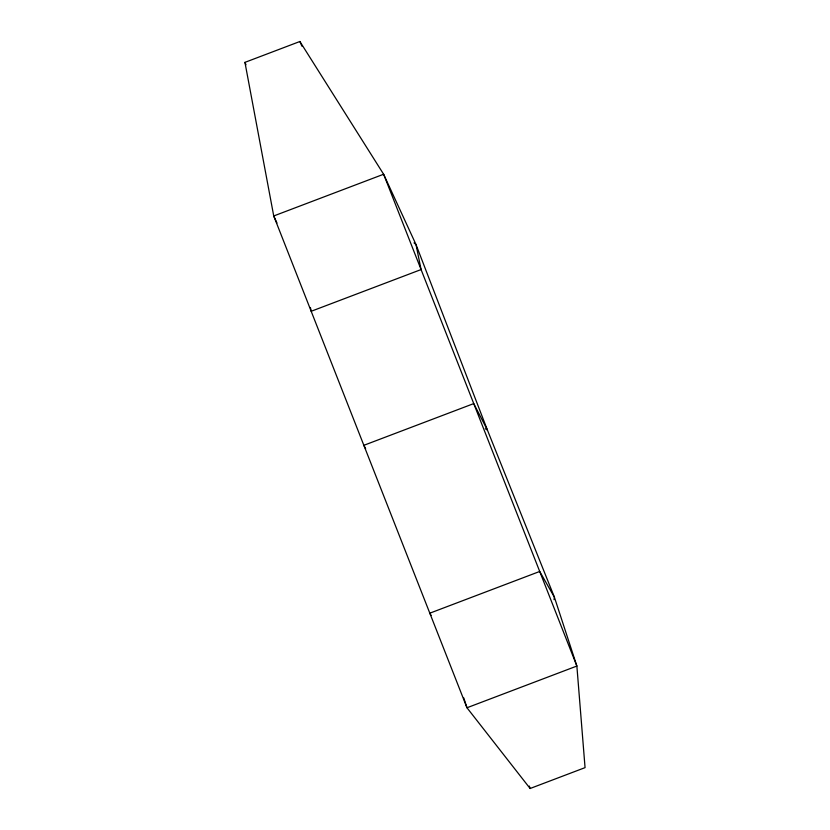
<?xml version="1.0" encoding="UTF-8"?>
<svg xmlns="http://www.w3.org/2000/svg" width="830" height="830" viewBox="0 0 830 830"><rect width="100%" height="100%" fill="white"/><g stroke="black" fill="none" stroke-linecap="round" stroke-linejoin="round"><path stroke-width="1.25" d="M554.046 599.665L554.388 597.154L487.428 430.085L415.996 244.528L383.626 174.248L299.889 41.5L244.943 62.364L273.734 215.966L466.979 707.762L530.111 788.5L585.057 767.636L576.871 666.044L554.388 597.154L539.708 571.465L429.815 613.183L431.092 615.424M485.301 428.716L487.428 430.085L473.743 403.598L363.851 445.316L365.636 448.771M414.035 242.91L415.996 244.528L421.08 269.563L311.177 311.281L310.42 307.525M276.971 223L273.734 215.966L383.626 174.248L576.871 666.044L466.979 707.762L463.763 697.916M299.889 41.5L301.975 46.241M244.943 62.364L245.981 64.73M529.322 786.052L530.111 788.5"/></g></svg>
